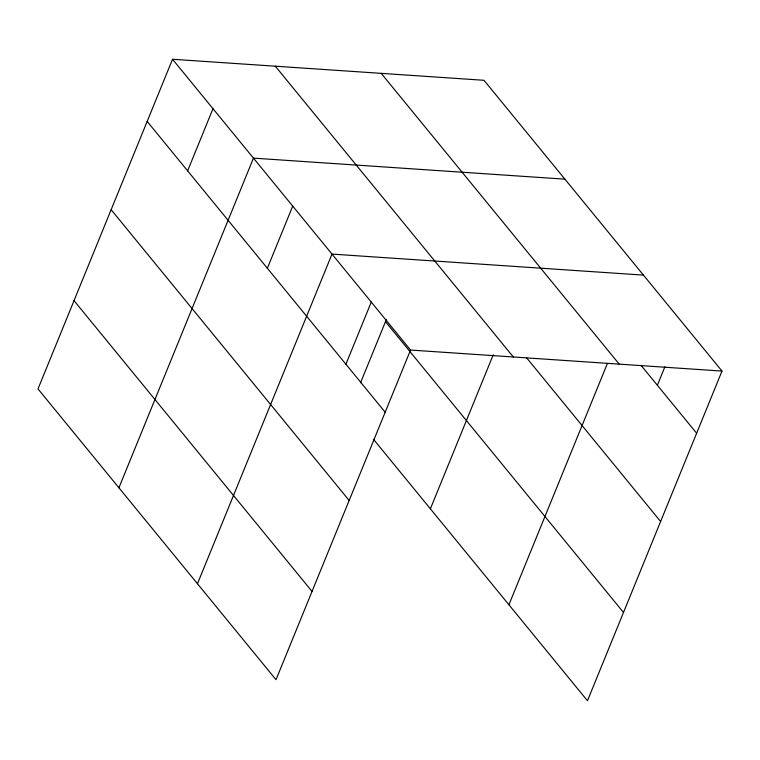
<?xml version="1.0" encoding="UTF-8"?>
<svg xmlns="http://www.w3.org/2000/svg" width="760" height="760" viewBox="0 0 760 760"><rect width="100%" height="100%" fill="white"/><g stroke="black" fill="none" stroke-linecap="round" stroke-linejoin="round"><path stroke-width="1.14" d="M172.53 59.261L38 388.92L276.013 679.706L410.542 350.047L172.53 59.261L483.987 80.294L722 371.079L587.471 700.739L373.435 439.242M187.625 170.848L212.99 108.689M118.921 487.787L253.46 158.127L564.908 179.16M267.358 268.261L292.733 206.102M197.467 583.746L331.997 254.087L643.454 275.12M345.904 364.22L371.269 302.072M360.572 382.707L386.374 319.485M430.378 508.82L493.24 354.797M508.925 604.779L607.42 363.432M657.362 385.263L664.924 366.719M410.542 350.047L722 371.079M641.06 365.341L696.635 433.238M381.206 73.349L619.219 364.144M526.49 357.656L660.611 521.512M275.31 66.196L513.323 356.991M385.481 321.68L623.494 612.465M147.165 121.41L385.177 412.205M111.14 209.693L349.153 500.479M74.024 300.637L312.037 591.432"/></g></svg>
